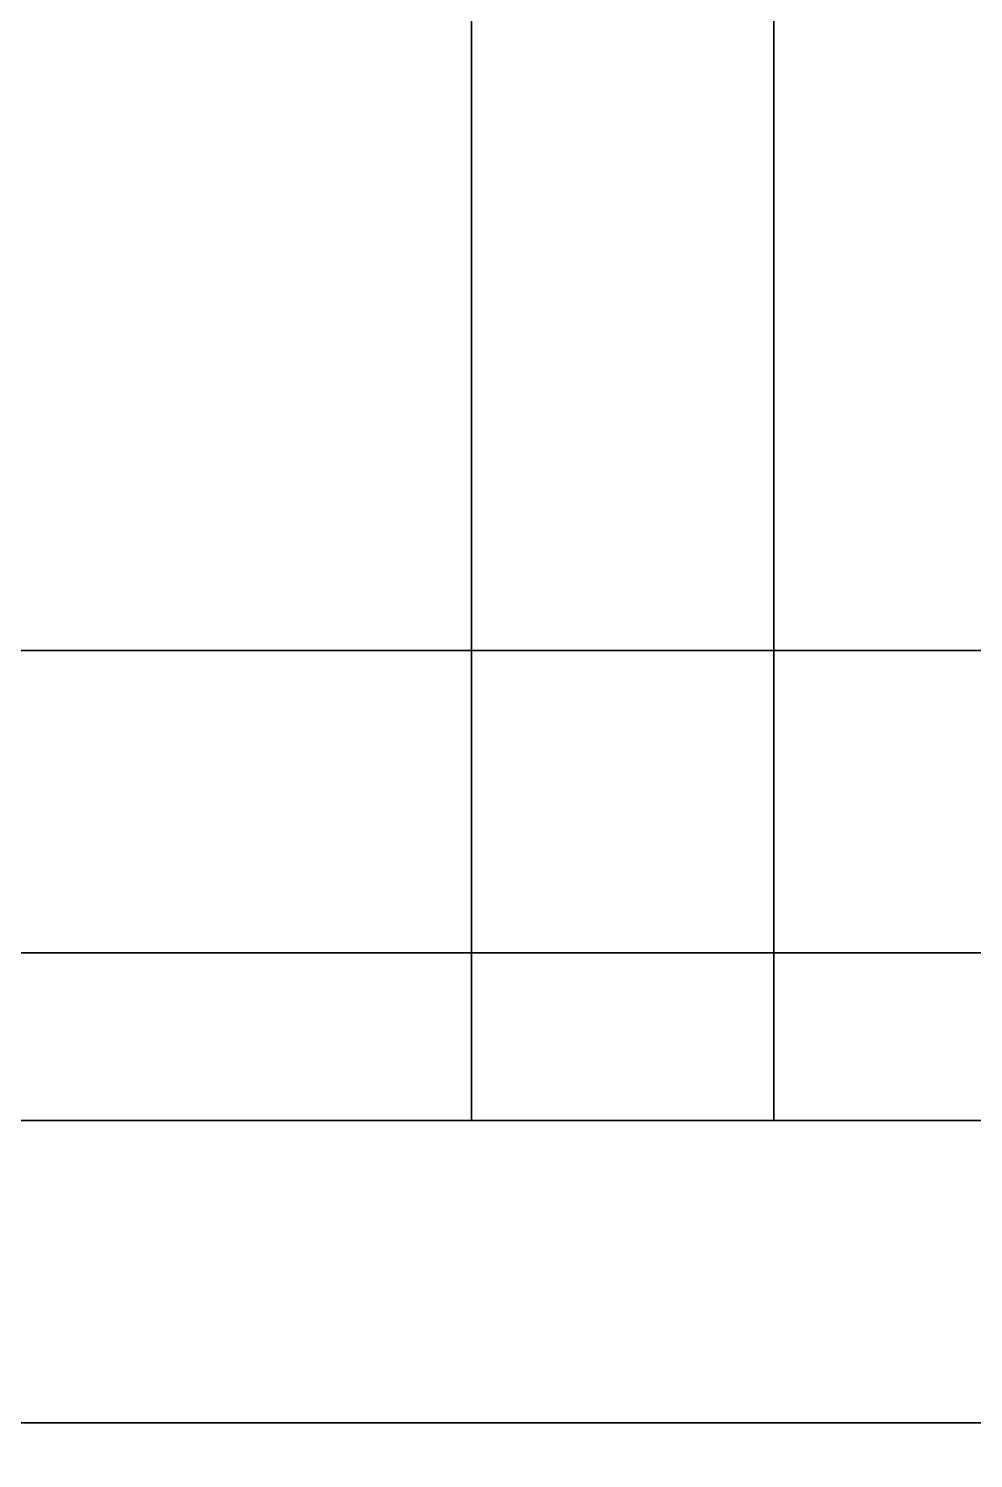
# Model space of a CAD drawing. Extents: x 0 to 5507, y -6518 to 0.
# Drawn here: x 969.6 to 1025.9, y -820.1 to -734.9 of the extents above; entities that cross this region are included whole.
import ezdxf

# ---------------------------------------------------------------- set-up
doc = ezdxf.new("R2010")
doc.units = 0
for name, color, linetype in [('LAYER0', 7, 'CONTINUOUS'), ('LAYER247', 7, 'CONTINUOUS'), ('LAYER248', 7, 'CONTINUOUS'), ('LAYER255', 254, 'CONTINUOUS'), ('LAYER580', 254, 'CONTINUOUS'), ('LAYER586', 7, 'CONTINUOUS'), ('LAYER587', 7, 'CONTINUOUS'), ('LAYER595', 254, 'CONTINUOUS')]:
    doc.layers.add(name, color=color, linetype=linetype)

msp = doc.modelspace()

# ---------------------------------------------------------------- linework, layer by layer
at = {"layer": 'LAYER0', "invisible_edges": 1}
for points in [[(5507, 0), (0, -6518), (0, 0), (5507, 0)], [(5507, -6518, 5), (0, 0, 5), (0, -6518, 5), (5507, -6518, 5)], [(0, 0, 5), (5507, -6518, 5), (5507, 0, 5), (0, 0, 5)], [(0, -6518), (5507, 0), (5507, -6518), (0, -6518)]]:
    msp.add_3dface(points, dxfattribs=at)
at = {"layer": 'LAYER247', "invisible_edges": 1}
for points in [[(1064, -150, 906), (199.9999, -800, 906), (199.9999, -150, 906), (1064, -150, 906)], [(199.9999, -800, 906), (1064, -150, 906), (1064, -800, 906), (199.9999, -800, 906)], [(1064, -800, 924), (199.9999, -150, 924), (199.9999, -800, 924), (1064, -800, 924)], [(199.9999, -150, 924), (1064, -800, 924), (1064, -150, 924), (199.9999, -150, 924)], [(1064, -800, 924), (199.9999, -800, 906), (1064, -800, 906), (1064, -800, 924)], [(199.9999, -800, 906), (1064, -800, 924), (199.9999, -800, 924), (199.9999, -800, 906)]]:
    msp.add_3dface(points, dxfattribs=at)
at = {"layer": 'LAYER248', "invisible_edges": 1}
for points in [[(199.9999, -150, 2289), (1064, -800, 2289), (1064, -150, 2289), (199.9999, -150, 2289)], [(1064, -800, 2289), (199.9999, -150, 2289), (199.9999, -800, 2289), (1064, -800, 2289)], [(199.9999, -800, 2271), (1064, -150, 2271), (1064, -800, 2271), (199.9999, -800, 2271)], [(1064, -150, 2271), (199.9999, -800, 2271), (199.9999, -150, 2271), (1064, -150, 2271)], [(199.9999, -800, 2271), (1064, -800, 2289), (199.9999, -800, 2289), (199.9999, -800, 2271)], [(1064, -800, 2289), (199.9999, -800, 2271), (1064, -800, 2271), (1064, -800, 2289)]]:
    msp.add_3dface(points, dxfattribs=at)
at = {"layer": 'LAYER255', "invisible_edges": 1}
for points in [[(633.4999, -800, 2287), (1080, -800, 908), (633.4999, -800, 908), (633.4999, -800, 2287)], [(1080, -800, 908), (633.4999, -800, 2287), (1080, -800, 2287), (1080, -800, 908)], [(633.4999, -818, 908), (1080, -800, 908), (1080, -818, 908), (633.4999, -818, 908)], [(1080, -800, 908), (633.4999, -818, 908), (633.4999, -800, 908), (1080, -800, 908)], [(633.4999, -800, 2287), (1080, -818, 2287), (1080, -800, 2287), (633.4999, -800, 2287)], [(1080, -818, 2287), (633.4999, -800, 2287), (633.4999, -818, 2287), (1080, -818, 2287)], [(1080, -818, 2287), (633.4999, -818, 908), (1080, -818, 908), (1080, -818, 2287)], [(633.4999, -818, 908), (1080, -818, 2287), (633.4999, -818, 2287), (633.4999, -818, 908)]]:
    msp.add_3dface(points, dxfattribs=at)
at = {"layer": 'LAYER580', "invisible_edges": 1}
for points in [[(1060, -772, 2360), (140, -772, 2290), (140, -772, 2360), (1060, -772, 2360)], [(140, -772, 2290), (1060, -772, 2360), (1060, -772, 2290), (140, -772, 2290)], [(1060, -790, 2290), (140, -772, 2290), (1060, -772, 2290), (1060, -790, 2290)], [(140, -772, 2290), (1060, -790, 2290), (140, -790, 2290), (140, -772, 2290)], [(140, -790, 2360), (1060, -772, 2360), (140, -772, 2360), (140, -790, 2360)], [(1060, -772, 2360), (140, -790, 2360), (1060, -790, 2360), (1060, -772, 2360)], [(1060, -790, 2290), (140, -790, 2360), (140, -790, 2290), (1060, -790, 2290)], [(140, -790, 2360), (1060, -790, 2290), (1060, -790, 2360), (140, -790, 2360)]]:
    msp.add_3dface(points, dxfattribs=at)
at = {"layer": 'LAYER586', "invisible_edges": 1}
for points in [[(198, -700, 905), (1064, -800, 905), (1064, -700, 905), (198, -700, 905)], [(1064, -800, 905), (198, -700, 905), (198, -800, 905), (1064, -800, 905)], [(198, -800, 887), (1064, -700, 887), (1064, -800, 887), (198, -800, 887)], [(1064, -700, 887), (198, -800, 887), (198, -700, 887), (1064, -700, 887)], [(198, -800, 887), (1064, -800, 905), (198, -800, 905), (198, -800, 887)], [(1064, -800, 905), (198, -800, 887), (1064, -800, 887), (1064, -800, 905)]]:
    msp.add_3dface(points, dxfattribs=at)
at = {"layer": 'LAYER587', "invisible_edges": 1}
for points in [[(996, -150, 5), (1014, -800, 5), (996, -800, 5), (996, -150, 5)], [(1014, -800, 5), (996, -150, 5), (1014, -150, 5), (1014, -800, 5)], [(1014, -150, 887), (996, -800, 887), (1014, -800, 887), (1014, -150, 887)], [(996, -800, 887), (1014, -150, 887), (996, -150, 887), (996, -800, 887)], [(996, -800, 887), (996, -150, 5), (996, -800, 5), (996, -800, 887)], [(996, -150, 5), (996, -800, 887), (996, -150, 887), (996, -150, 5)], [(1014, -150, 887), (1014, -800, 5), (1014, -150, 5), (1014, -150, 887)], [(1014, -800, 5), (1014, -150, 887), (1014, -800, 887), (1014, -800, 5)], [(996, -800, 887), (1014, -800, 5), (1014, -800, 887), (996, -800, 887)], [(1014, -800, 5), (996, -800, 887), (996, -800, 5), (1014, -800, 5)]]:
    msp.add_3dface(points, dxfattribs=at)
at = {"layer": 'LAYER595', "invisible_edges": 1}
for points in [[(633.5, -800, 900), (1080, -800, 15), (633.5, -800, 15), (633.5, -800, 900)], [(1080, -800, 15), (633.5, -800, 900), (1080, -800, 900), (1080, -800, 15)], [(633.5, -818, 15), (1080, -800, 15), (1080, -818, 15), (633.5, -818, 15)], [(1080, -800, 15), (633.5, -818, 15), (633.5, -800, 15), (1080, -800, 15)], [(633.5, -800, 900), (1080, -818, 900), (1080, -800, 900), (633.5, -800, 900)], [(1080, -818, 900), (633.5, -800, 900), (633.5, -818, 900), (1080, -818, 900)], [(1080, -818, 900), (633.5, -818, 15), (1080, -818, 15), (1080, -818, 900)], [(633.5, -818, 15), (1080, -818, 900), (633.5, -818, 900), (633.5, -818, 15)]]:
    msp.add_3dface(points, dxfattribs=at)

doc.saveas('drawing.dxf')
